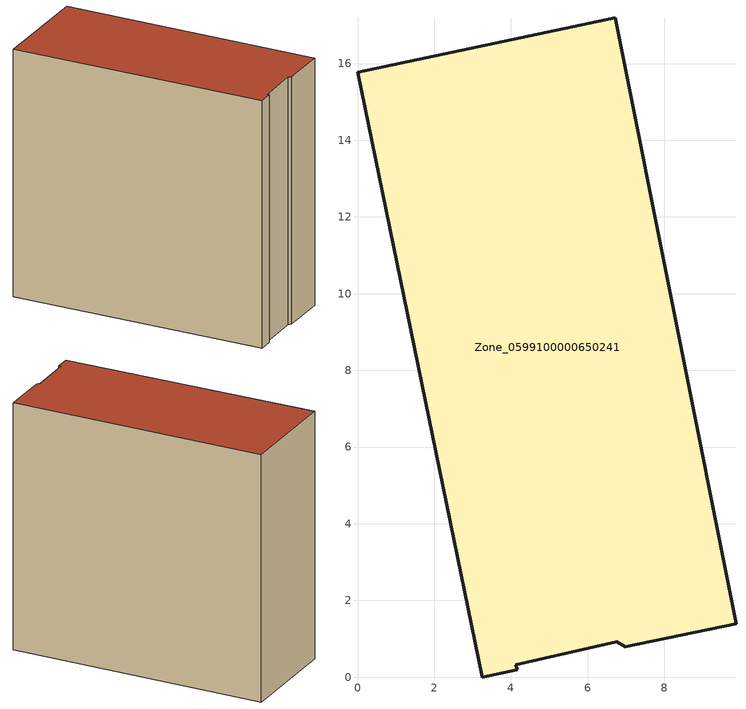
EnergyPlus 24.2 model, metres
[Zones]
Zone_0599100000650241
 floor ground (C_G): 6.76,0.92 4.13,0.32 4.16,0.19 3.25,0 0,15.78 6.73,17.19 9.87,1.39 6.99,0.79 z0
 wall outside (C_F): 6.99,0.79 9.87,1.39 6.73,17.19 0,15.78 3.25,0 4.16,0.19 4.13,0.32 6.76,0.92 6.99,0.79 z0:15.6
 roof outside (C_R): 4.13,0.32 6.76,0.92 6.99,0.79 9.87,1.39 6.73,17.19 0,15.78 3.25,0 4.16,0.19 z15.6
[BUILDING]
Pand.0599100000650241: North Axis=0; Terrain=City; Loads Convergence Tolerance Value=0.04; Temperature Convergence Tolerance Value=0.4; Solar Distribution=FullExterior; Maximum Number of Warmup Days=25; Minimum Number of Warmup Days=1
[Site:Location]
Rotterdam.The.Hague.AP_ZH_NLD Design_Conditions: Latitude=51.96; Longitude=4.45; Time Zone=1; Elevation=-4.5
[SITE:GROUNDTEMPERATURE:BUILDINGSURFACE]
18, 18, 18, 18, 18, 18, 18, 18, 18, 18, 18, 18
[MATERIAL] Thermal Absorptance=0.9; Solar Absorptance=0.7; Visible Absorptance=0.7
Name | Roughness | Thickness | Conductivity | Density | Specific Heat
G.TI.1946 | MediumSmooth | 0.15 | 1 | 540 | 1210
F.TI.1946 | Rough | 0.3 | 0.857143 | 1920 | 840
R.TI.1946 | MediumRough | 0.2 | 0.1 | 1500 | 1000
[CONSTRUCTION]
C_G: G.TI.1946
C_F: F.TI.1946
C_R: R.TI.1946
[ZONE]
Zone_0599100000650241: Type=1; Multiplier=1; Ceiling Height=Autocalculate; Volume=Autocalculate; Floor Area=autocalculate; Part of Total Floor Area=Yes
[ZONEINFILTRATION:DESIGNFLOWRATE]
Infil_Zone_0599100000650241: Zone or ZoneList or Space or SpaceList=Zone_0599100000650241; Schedule=AlwaysOn; Design Flow Rate Calculation Method=Flow/Area; Flow Rate per Floor Area=0.003; Constant Term Coefficient=1; Temperature Term Coefficient=0; Velocity Term Coefficient=0; Velocity Squared Term Coefficient=0
[HVACTEMPLATE:ZONE:IDEALLOADSAIRSYSTEM]
Zone_0599100000650241: Maximum Heating Supply Air Temperature=50; Minimum Cooling Supply Air Temperature=13; Maximum Heating Supply Air Humidity Ratio=0.0156; Minimum Cooling Supply Air Humidity Ratio=0.0077; Heating Limit=NoLimit; Cooling Limit=NoLimit; Dehumidification Control Type=ConstantSensibleHeatRatio; Cooling Sensible Heat Ratio=0.7; Dehumidification Setpoint=60; Humidification Control Type=None; Humidification Setpoint=30; Outdoor Air Method=None; Outdoor Air Flow Rate per Person=0.00944; Outdoor Air Flow Rate per Zone Floor Area=0; Outdoor Air Flow Rate per Zone=0; Demand Controlled Ventilation Type=None; Outdoor Air Economizer Type=NoEconomizer; Heat Recovery Type=None; Sensible Heat Recovery Effectiveness=0.7; Latent Heat Recovery Effectiveness=0.65
[ZONECONTROL:THERMOSTAT]
ThermostatControl_Zone_0599100000650241: Zone or ZoneList=Zone_0599100000650241; Control Type Schedule=DualSetpointControlType; Control 1=Thermostat_Zone_0599100000650241; Temperature Difference Between Cutout And Setpoint=0
[THERMOSTATSETPOINT:DUALSETPOINT]
Thermostat_Zone_0599100000650241: Heating Setpoint Temperature Schedule=HeatingSetpoint_Zone_0599100000650241; Cooling Setpoint Temperature Schedule=CoolingSetpoint_Zone_0599100000650241
[SCHEDULE:COMPACT]
HeatingSetpoint_Zone_0599100000650241: Through: 12/31, For: AllDays, Until: 24:00, 21
CoolingSetpoint_Zone_0599100000650241: Through: 12/31, For: AllDays, Until: 24:00, 24
DualSetpointControlType: Through: 12/31, For: AllDays, Until: 24:00, 4
AlwaysOn: Through: 12/31, For: AllDays, Until: 24:00, 1
